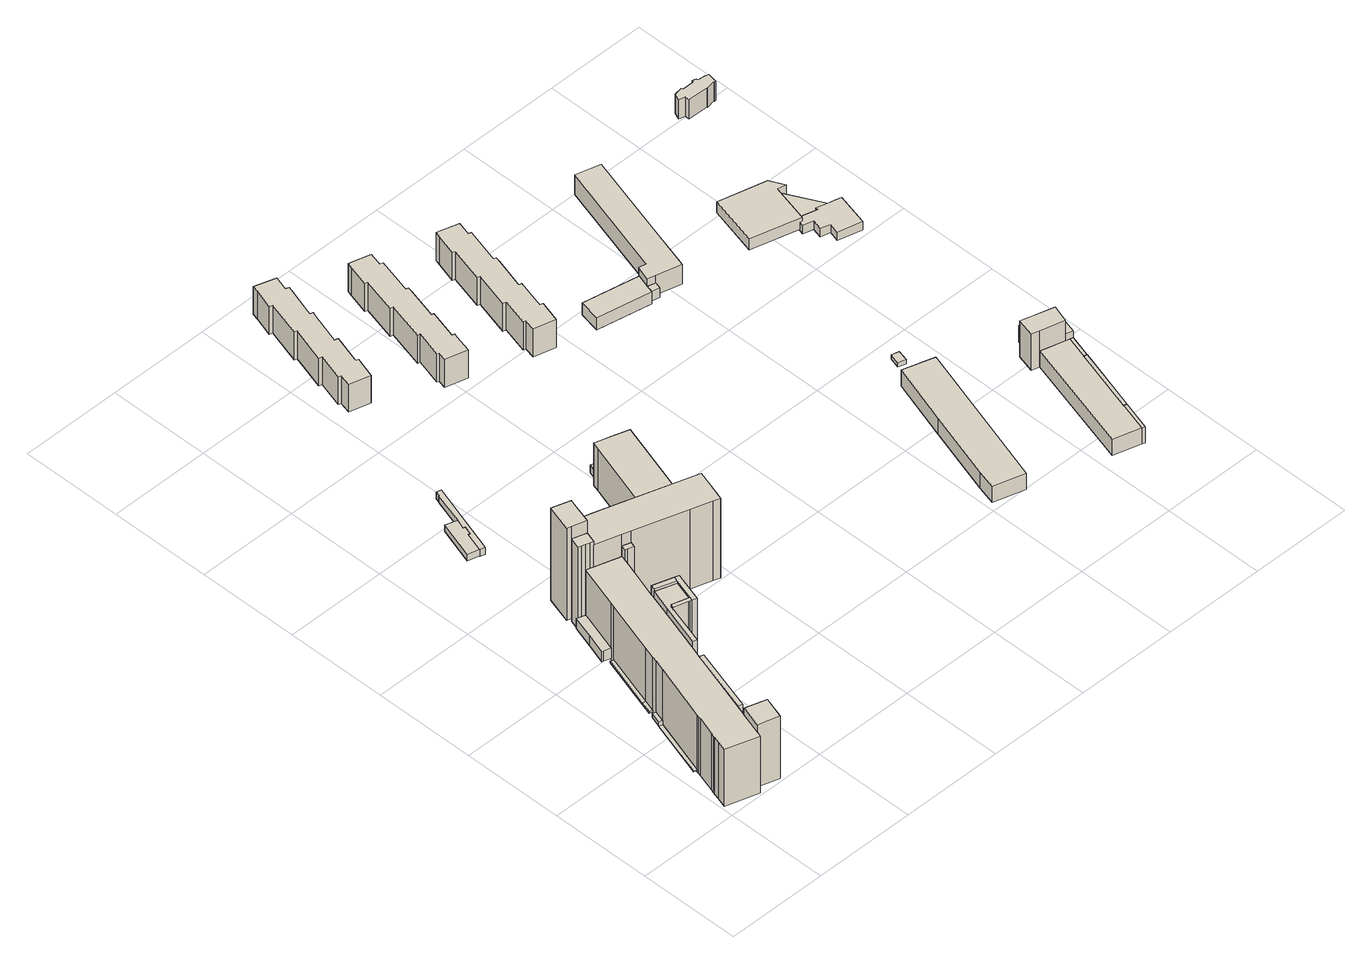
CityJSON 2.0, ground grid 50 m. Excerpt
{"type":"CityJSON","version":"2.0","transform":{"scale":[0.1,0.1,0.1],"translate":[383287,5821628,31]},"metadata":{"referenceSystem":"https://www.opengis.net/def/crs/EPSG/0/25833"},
"CityObjects":{
"building1":{"type":"Building","attributes":{"Gemeindeschluessel":"11000005","function":"31001_2100"},"address":[{"country":"Germany","locality":"Berlin","thoroughfareNumber":"62 (5)","thoroughfareName":"Siemensdamm"}],"children":["building1-1","building1-2","building1-3","building1-4","building1-5","building1-6","building1-7","building1-8"]},
"building1-1":{"type":"BuildingPart","attributes":{"BezugspunktDach":"2200","measuredHeight":34.63,"storeysAboveGround":8},"parents":["building1"],"geometry":[{"type":"MultiSurface","lod":"1","boundaries":[[[0,1,2,3,4]],[[5,6,7,8,9]],[[10,11,4,3]],[[6,5,3,2]],[[7,6,2,1]],[[8,7,1,0]],[[9,8,0,4]],[[5,9,11,10]]]}]},
"building1-2":{"type":"BuildingPart","attributes":{"BezugspunktDach":"2200","measuredHeight":31.55,"storeysAboveGround":8},"parents":["building1"],"geometry":[{"type":"MultiSurface","lod":"1","boundaries":[[[12,11,10,13,14,15,16,17,18,19,20,21,22,23,24,25,26,27,28,29,30,31,32,33,34,35]],[[36,37,38,39,40,41,42,43,44,45,46,47,48,49,50,51,52,53,54,55,56,57,58,59,60,61]],[[36,61,35,34]],[[37,36,34,33]],[[38,37,33,32]],[[39,38,32,31]],[[40,39,31,30]],[[41,40,30,29]],[[42,41,29,28]],[[43,42,28,27],[62,63,64,65]],[[66,67,27,26]],[[44,43,68,69]],[[45,44,26,25]],[[70,71,72,73,70,46,45,25,24]],[[47,46,74,75,76,71,24,23]],[[48,47,23,22]],[[49,48,22,21]],[[50,49,21,20]],[[51,50,20,19]],[[52,51,19,18]],[[53,52,18,17]],[[54,53,77,78]],[[79,15,55,54,78]],[[56,55,15,14]],[[57,56,80,81,13]],[[59,58,5,9,11]],[[60,59,11,12]],[[61,60,12,35]],[[64,63,62,65]],[[69,68,67,66]],[[73,72,71,70]],[[70,71,76,75,74]],[[78,77,17,16]],[[16,15,79,78,82]],[[83,14,13,81,80]],[[58,57,13,10]],[[10,11,9,5]]]}]},
"building1-3":{"type":"BuildingPart","attributes":{"BezugspunktDach":"2200","measuredHeight":0.899,"storeysAboveGround":8},"parents":["building1"],"geometry":[{"type":"MultiSurface","lod":"1","boundaries":[[[72,71,84,85]],[[86,70,73,87]],[[86,87,85,84]],[[87,73,72,85]],[[70,86,84,71,88]],[[73,70,89,71,72]]]}]},
"building1-4":{"type":"BuildingPart","attributes":{"BezugspunktDach":"2200","measuredHeight":2.36,"storeysAboveGround":8},"parents":["building1"],"geometry":[{"type":"MultiSurface","lod":"1","boundaries":[[[67,66,90,91]],[[92,69,68,93]],[[92,93,91,90]],[[69,92,90,66]],[[93,68,67,91]],[[68,69,94,66,67]]]}]},
"building1-5":{"type":"BuildingPart","attributes":{"BezugspunktDach":"2200","measuredHeight":31.2,"storeysAboveGround":8},"parents":["building1"],"geometry":[{"type":"MultiSurface","lod":"1","boundaries":[[[95,96,97,98]],[[80,99,100,81]],[[14,13,81,98,97]],[[99,80,97,96]],[[100,99,96,95]],[[81,100,95,98]],[[80,81,13,14]]]}]},
"building1-6":{"type":"BuildingPart","attributes":{"BezugspunktDach":"2200","measuredHeight":0.3,"storeysAboveGround":8},"parents":["building1"],"geometry":[{"type":"Solid","lod":"1","boundaries":[[[[65,64,101,102,103]],[[104,105,63,62,106]],[[104,106,103,102]],[[105,104,102,101]],[[63,105,101,64]],[[106,62,65,103]],[[62,63,64,65]]]]}]},
"building1-7":{"type":"BuildingPart","attributes":{"BezugspunktDach":"2200","measuredHeight":34.51,"storeysAboveGround":8},"parents":["building1"],"geometry":[{"type":"MultiSurface","lod":"1","boundaries":[[[107,108,109,110,111,112,113,114,115]],[[78,77,116,117,118,119,120,121,79]],[[16,15,115,114]],[[17,16,78,114,113]],[[116,77,113,112]],[[117,116,112,111]],[[118,117,111,110]],[[119,118,110,109]],[[120,119,109,108]],[[121,120,108,107]],[[79,121,107,115]],[[78,79,15,16]],[[77,78,16,17]]]}]},
"building1-8":{"type":"BuildingPart","attributes":{"BezugspunktDach":"2200","measuredHeight":0.989,"storeysAboveGround":8},"parents":["building1"],"geometry":[{"type":"MultiSurface","lod":"1","boundaries":[[[71,76,122,84]],[[123,75,74,124]],[[123,124,84,122]],[[75,123,122,76]],[[124,74,71,70,86,125]],[[74,75,76,71]],[[125,86,70,71,84]]]}]},
"building2":{"type":"Building","attributes":{"Gemeindeschluessel":"11000005","BezugspunktDach":"2200","function":"51009_1610","measuredHeight":5.67,"storeysAboveGround":0},"address":[{"country":"Germany","locality":"Berlin"}],"geometry":[{"type":"Solid","lod":"1","boundaries":[[[[126,127,128,129,130,131,132]],[[133,134,135,136,137,138,139]],[[133,139,132,131]],[[134,133,131,130]],[[135,134,130,129]],[[136,135,129,128]],[[137,136,128,127]],[[138,137,127,126]],[[139,138,126,132]]]]}]},
"building3":{"type":"Building","attributes":{"Gemeindeschluessel":"11000005","function":"51009_1610"},"address":[{"country":"Germany","locality":"Berlin"}],"children":["building3-1","building3-2","building3-3"]},
"building3-1":{"type":"BuildingPart","attributes":{"BezugspunktDach":"2200","measuredHeight":35.89,"storeysAboveGround":0},"parents":["building3"],"geometry":[{"type":"MultiSurface","lod":"1","boundaries":[[[140,141,142,143,144,145]],[[117,116,146,147,148,149]],[[116,117,144,143]],[[147,146,142,141]],[[148,147,141,140]],[[149,148,140,145]],[[117,149,145,144]],[[150,146,116,143,142]]]}]},
"building3-2":{"type":"BuildingPart","attributes":{"BezugspunktDach":"2200","measuredHeight":35.89,"storeysAboveGround":0},"parents":["building3"],"geometry":[{"type":"MultiSurface","lod":"1","boundaries":[[[143,142,151,152]],[[153,146,116,77]],[[153,77,152,151]],[[146,153,151,142]],[[116,146,142,143],[146,116,143,142]],[[77,116,143,152]]]}]},
"building3-3":{"type":"BuildingPart","attributes":{"BezugspunktDach":"2200","measuredHeight":35.89,"storeysAboveGround":0},"parents":["building3"],"geometry":[{"type":"Solid","lod":"1","boundaries":[[[[154,155,145,144,156,157,158,159,160]],[[161,162,119,118,117,149,163,164,165]],[[161,165,160,159]],[[162,161,159,158]],[[119,162,158,157]],[[118,119,157,156]],[[117,118,156,144]],[[163,149,145,155]],[[164,163,155,154]],[[165,164,154,160]],[[149,117,144,145]]]]}]},
"building4":{"type":"Building","attributes":{"Gemeindeschluessel":"11000005","BezugspunktDach":"2200","function":"51009_1610","measuredHeight":37.68,"storeysAboveGround":0},"address":[{"country":"Germany","locality":"Berlin"}],"geometry":[{"type":"Solid","lod":"1","boundaries":[[[[166,167,168,169,170]],[[171,172,173,174,175]],[[171,175,170,169]],[[172,171,169,168]],[[173,172,168,167]],[[174,173,167,166]],[[175,174,166,170]]]]}]},
"building5":{"type":"Building","attributes":{"Gemeindeschluessel":"11000005","BezugspunktDach":"2200","function":"51009_1610","measuredHeight":4.32,"storeysAboveGround":0},"address":[{"country":"Germany","locality":"Berlin"}],"geometry":[{"type":"Solid","lod":"1","boundaries":[[[[176,177,178,179]],[[180,181,182,183]],[[180,183,179,178]],[[181,180,178,177]],[[182,181,177,176]],[[183,182,176,179]]]]}]},
"building6":{"type":"Building","attributes":{"Gemeindeschluessel":"11000005","BezugspunktDach":"2200","function":"31001_2100","measuredHeight":3.59,"storeysAboveGround":1},"address":[{"country":"Germany","locality":"Berlin","thoroughfareNumber":"59 (1)","thoroughfareName":"Siemensdamm"}],"geometry":[{"type":"Solid","lod":"1","boundaries":[[[[184,185,186,187,188,189,190,191]],[[192,193,194,195,196,197,198,199]],[[192,199,191,190]],[[193,192,190,189]],[[194,193,189,188]],[[195,194,188,187]],[[196,195,187,186]],[[197,196,186,185]],[[198,197,185,184]],[[199,198,184,191]]]]}]},
"building7":{"type":"Building","attributes":{"Gemeindeschluessel":"11000005","BezugspunktDach":"2200","function":"51009_1610","measuredHeight":3.72,"storeysAboveGround":0},"address":[{"country":"Germany","locality":"Berlin"}],"geometry":[{"type":"Solid","lod":"1","boundaries":[[[[200,201,202,203,204,205,206,207,208,209,210]],[[211,212,213,214,215,216,217,218,219,220,221]],[[211,221,210,209]],[[212,211,209,208]],[[213,212,208,207]],[[214,213,207,206]],[[215,214,206,205]],[[216,215,205,204]],[[217,216,204,203]],[[218,217,203,202]],[[219,218,202,201]],[[220,219,201,200]],[[221,220,200,210]]]]}]},
"building8":{"type":"Building","attributes":{"Gemeindeschluessel":"11000005","function":"31001_2100"},"address":[{"country":"Germany","locality":"Berlin","thoroughfareNumber":"62","thoroughfareName":"Siemensdamm"}],"children":["building8-1","building8-2","building8-3","building8-4"]},
"building8-1":{"type":"BuildingPart","attributes":{"BezugspunktDach":"2200","measuredHeight":23.61,"storeysAboveGround":11},"parents":["building8"],"geometry":[{"type":"MultiSurface","lod":"1","boundaries":[[[222,223,224,225,226,227,228,229]],[[230,231,232,233,234,235,236,237]],[[230,237,229,228]],[[231,230,228,227]],[[232,231,227,226]],[[233,232,226,225]],[[234,233,225,224]],[[235,234,224,223]],[[236,235,223,222]],[[236,238,222,229,237]]]}]},
"building8-2":{"type":"BuildingPart","attributes":{"BezugspunktDach":"2200","measuredHeight":44.27,"storeysAboveGround":11},"parents":["building8"],"geometry":[{"type":"MultiSurface","lod":"1","boundaries":[[[239,240,241,242,243,244,245,246,247,248,249,250,251,252,253]],[[254,255,256,257,258,259,260,261,262,263,264,265,266,267,268]],[[255,254,252,269,270,251]],[[256,255,251,250]],[[257,256,250,249]],[[258,257,249,248]],[[259,258,248,247]],[[222,229,247,246]],[[260,259,237,236]],[[261,260,246,245]],[[262,261,245,244]],[[263,262,244,243]],[[264,263,243,242]],[[265,264,242,241]],[[266,265,241,240]],[[267,266,240,239]],[[268,267,239,253]],[[254,268,253,252]],[[251,270,269,252]],[[236,237,229,222]]]}]},
"building8-3":{"type":"BuildingPart","attributes":{"BezugspunktDach":"2200","measuredHeight":47.11,"storeysAboveGround":11},"parents":["building8"],"geometry":[{"type":"MultiSurface","lod":"1","boundaries":[[[271,272,273,274,275,276,277,278,279]],[[280,281,282,254,268,283,284,285,286]],[[280,286,279,278]],[[281,280,287,288]],[[282,281,277,288,289]],[[254,282,276,289,269]],[[253,252,254,275,274]],[[283,268,274,273]],[[284,283,273,272]],[[285,284,272,271]],[[286,285,271,279]],[[288,287,278,277]],[[289,288,277,276]],[[269,289,276,275]],[[268,254,252,253]]]}]},
"building8-4":{"type":"BuildingPart","attributes":{"BezugspunktDach":"2200","measuredHeight":51.46,"storeysAboveGround":11},"parents":["building8"],"geometry":[{"type":"MultiSurface","lod":"1","boundaries":[[[290,291,292,293,294,295]],[[296,297,270,269,287,298]],[[296,298,295,294]],[[297,296,294,293]],[[270,297,293,292]],[[252,251,270,292,291]],[[299,278,277,276,275,300,291,290]],[[298,287,290,295]],[[269,270,251,252]],[[287,288,277,278,299]],[[288,289,276,277,301]],[[289,269,300,275,276,302]]]}]},
"building9":{"type":"Building","attributes":{"Gemeindeschluessel":"11000005","BezugspunktDach":"2200","function":"51009_1610","measuredHeight":4.92,"storeysAboveGround":0},"address":[{"country":"Germany","locality":"Berlin"}],"geometry":[{"type":"Solid","lod":"1","boundaries":[[[[303,304,305,306,307,308,309,310,311,312]],[[313,314,315,316,317,318,319,320,321,322]],[[313,322,312,311]],[[314,313,311,310]],[[315,314,310,309]],[[316,315,309,308]],[[317,316,308,307]],[[318,317,307,306]],[[319,318,306,305]],[[320,319,305,304]],[[321,320,304,303]],[[322,321,303,312]]]]}]},
"building10":{"type":"Building","attributes":{"Gemeindeschluessel":"11000005","BezugspunktDach":"2200","function":"31001_2200","measuredHeight":4.29,"storeysAboveGround":1},"address":[{"country":"Germany","locality":"Berlin","thoroughfareNumber":"62 (1)","thoroughfareName":"Siemensdamm"}],"geometry":[{"type":"Solid","lod":"1","boundaries":[[[[323,324,325,326,327,328,329,330,331,332,333,334]],[[335,336,337,338,339,340,341,342,343,344,345,346]],[[335,346,334,333]],[[336,335,333,332]],[[337,336,332,331]],[[338,337,331,330]],[[339,338,330,329]],[[340,339,329,328]],[[341,340,328,327]],[[342,341,327,326]],[[343,342,326,325]],[[344,343,325,324]],[[345,344,324,323]],[[346,345,323,334]]]]}]},
"building11":{"type":"Building","attributes":{"Gemeindeschluessel":"11000005","BezugspunktDach":"2200","function":"51009_1610","measuredHeight":4.3,"storeysAboveGround":0},"address":[{"country":"Germany","locality":"Berlin"}],"geometry":[{"type":"Solid","lod":"1","boundaries":[[[[347,348,349,350,351,352]],[[353,354,355,356,357,358]],[[353,358,352,351]],[[354,353,351,350]],[[355,354,350,349]],[[356,355,349,348]],[[357,356,348,347]],[[358,357,347,352]]]]}]},
"building12":{"type":"Building","attributes":{"Gemeindeschluessel":"11000004","BezugspunktDach":"2200","function":"31001_1010","measuredHeight":15.49,"storeysAboveGround":4},"address":[{"country":"Germany","locality":"Berlin","thoroughfareNumber":"71, 71A, 71B, 71C","thoroughfareName":"Heilmannring"}],"geometry":[{"type":"Solid","lod":"1","boundaries":[[[[359,360,361,362,363,364,365,366,367,368,369,370,371,372,373,374,375,376,377,378,379,380,381,382,383,384,385,386,387]],[[388,389,390,391,392,393,394,395,396,397,398,399,400,401,402,403,404,405,406,407,408,409,410,411,412,413,414,415,416]],[[388,416,387,386]],[[389,388,386,385]],[[390,389,385,384]],[[391,390,384,383]],[[392,391,383,382]],[[393,392,382,381]],[[394,393,381,380]],[[395,394,380,379]],[[396,395,379,378]],[[397,396,378,377]],[[398,397,377,376]],[[399,398,376,375]],[[400,399,375,374]],[[401,400,374,373]],[[402,401,373,372]],[[403,402,372,371]],[[404,403,371,370]],[[405,404,370,369]],[[406,405,369,368]],[[407,406,368,367]],[[408,407,367,366]],[[409,408,366,365]],[[410,409,365,364]],[[411,410,364,363]],[[412,411,363,362]],[[413,412,362,361]],[[414,413,361,360]],[[415,414,360,359]],[[416,415,359,387]]]]}]},
"building13":{"type":"Building","attributes":{"Gemeindeschluessel":"11000004","BezugspunktDach":"2200","function":"31001_1010","measuredHeight":15.62,"storeysAboveGround":4},"address":[{"country":"Germany","locality":"Berlin","thoroughfareNumber":"69, 69A, 69B, 69C","thoroughfareName":"Heilmannring"}],"geometry":[{"type":"Solid","lod":"1","boundaries":[[[[417,418,419,420,421,422,423,424,425,426,427,428,429,430,431,432,433,434,435,436,437,438,439,440,441,442,443,444,445]],[[446,447,448,449,450,451,452,453,454,455,456,457,458,459,460,461,462,463,464,465,466,467,468,469,470,471,472,473,474]],[[446,474,445,444]],[[447,446,444,443]],[[448,447,443,442]],[[449,448,442,441]],[[450,449,441,440]],[[451,450,440,439]],[[452,451,439,438]],[[453,452,438,437]],[[454,453,437,436]],[[455,454,436,435]],[[456,455,435,434]],[[457,456,434,433]],[[458,457,433,432]],[[459,458,432,431]],[[460,459,431,430]],[[461,460,430,429]],[[462,461,429,428]],[[463,462,428,427]],[[464,463,427,426]],[[465,464,426,425]],[[466,465,425,424]],[[467,466,424,423]],[[468,467,423,422]],[[469,468,422,421]],[[470,469,421,420]],[[471,470,420,419]],[[472,471,419,418]],[[473,472,418,417]],[[474,473,417,445]]]]}]},
"building14":{"type":"Building","attributes":{"Gemeindeschluessel":"11000004","BezugspunktDach":"2200","function":"31001_1010","measuredHeight":15.69,"storeysAboveGround":4},"address":[{"country":"Germany","locality":"Berlin","thoroughfareNumber":"67, 67A, 67B, 67C","thoroughfareName":"Heilmannring"}],"geometry":[{"type":"Solid","lod":"1","boundaries":[[[[475,476,477,478,479,480,481,482,483,484,485,486,487,488,489,490,491,492,493,494,495,496,497,498,499,500,501,502,503]],[[504,505,506,507,508,509,510,511,512,513,514,515,516,517,518,519,520,521,522,523,524,525,526,527,528,529,530,531,532]],[[504,532,503,502]],[[505,504,502,501]],[[506,505,501,500]],[[507,506,500,499]],[[508,507,499,498]],[[509,508,498,497]],[[510,509,497,496]],[[511,510,496,495]],[[512,511,495,494]],[[513,512,494,493]],[[514,513,493,492]],[[515,514,492,491]],[[516,515,491,490]],[[517,516,490,489]],[[518,517,489,488]],[[519,518,488,487]],[[520,519,487,486]],[[521,520,486,485]],[[522,521,485,484]],[[523,522,484,483]],[[524,523,483,482]],[[525,524,482,481]],[[526,525,481,480]],[[527,526,480,479]],[[528,527,479,478]],[[529,528,478,477]],[[530,529,477,476]],[[531,530,476,475]],[[532,531,475,503]]]]}]},
"building15":{"type":"Building","attributes":{"name":"Feuerwache 3600 Charlottenburg-Nord","Gemeindeschluessel":"11000004","BezugspunktDach":"2200","function":"31001_3072","measuredHeight":8.9,"storeysAboveGround":2},"address":[{"country":"Germany","locality":"Berlin","thoroughfareNumber":"2 (3)","thoroughfareName":"Nikolaus-Groß-Weg"}],"geometry":[{"type":"Solid","lod":"1","boundaries":[[[[533,534,535,536,537,538]],[[539,540,541,542,543,544]],[[539,544,538,537]],[[540,539,537,536]],[[541,540,536,535]],[[542,541,535,534]],[[543,542,534,533]],[[544,543,533,538]]]]}]},
"building16":{"type":"Building","attributes":{"Gemeindeschluessel":"11000004","BezugspunktDach":"2200","function":"31001_2010","measuredHeight":6.61,"storeysAboveGround":2},"address":[{"country":"Germany","locality":"Berlin","thoroughfareNumber":"1 (1)","thoroughfareName":"Letterhausweg"}],"geometry":[{"type":"Solid","lod":"1","boundaries":[[[[545,546,547,548,549]],[[550,551,552,553,554]],[[550,554,549,548]],[[551,550,548,547]],[[552,551,547,546]],[[553,552,546,545]],[[554,553,545,549]]]]}]},
"building17":{"type":"Building","attributes":{"Gemeindeschluessel":"11000004","BezugspunktDach":"2200","function":"51009_1610","measuredHeight":2.26,"storeysAboveGround":0},"address":[{"country":"Germany","locality":"Berlin"}],"geometry":[{"type":"Solid","lod":"1","boundaries":[[[[555,556,557,558]],[[559,560,561,562]],[[559,562,558,557]],[[560,559,557,556]],[[561,560,556,555]],[[562,561,555,558]]]]}]},
"building18":{"type":"Building","attributes":{"Gemeindeschluessel":"11000004","function":"31001_2020"},"address":[{"country":"Germany","locality":"Berlin","thoroughfareNumber":"1","thoroughfareName":"Letterhausweg"}],"children":["building18-1","building18-2"]},
"building18-1":{"type":"BuildingPart","attributes":{"BezugspunktDach":"2200","measuredHeight":10.91,"storeysAboveGround":2},"parents":["building18"],"geometry":[{"type":"MultiSurface","lod":"1","boundaries":[[[563,564,565,566,567,568,569,570,571,572]],[[551,573,574,575,576,577,578,579,580,552]],[[551,552,572,571]],[[573,551,571,570]],[[574,573,570,569]],[[575,574,569,568]],[[576,575,568,567]],[[577,576,567,566]],[[578,577,566,565]],[[579,578,565,564]],[[580,579,564,563]],[[552,580,581,582,583,584,563,572]],[[584,583,582,581]]]}]},
"building18-2":{"type":"BuildingPart","attributes":{"BezugspunktDach":"2200","measuredHeight":5.33,"storeysAboveGround":2},"parents":["building18"],"geometry":[{"type":"Solid","lod":"1","boundaries":[[[[585,586,587,584,583,588]],[[582,581,589,590,591,592]],[[582,592,588,583]],[[589,581,584,587]],[[590,589,587,586]],[[591,590,586,585]],[[592,591,585,588]],[[582,583,584,581]]]]}]},
"building19":{"type":"Building","attributes":{"Gemeindeschluessel":"11000004","function":"31001_3072"},"address":[{"country":"Germany","locality":"Berlin","thoroughfareNumber":"2 (4)","thoroughfareName":"Nikolaus-Groß-Weg"}],"children":["building19-1","building19-2","building19-3","building19-4","building19-5","building19-6","building19-7"]},
"building19-1":{"type":"BuildingPart","attributes":{"BezugspunktDach":"2200","measuredHeight":9.03,"storeysAboveGround":6},"parents":["building19"],"geometry":[{"type":"MultiSurface","lod":"1","boundaries":[[[593,594,595,596]],[[597,598,599,600]],[[601,602,596,595]],[[603,604,601,605,595,594]],[[599,598,594,593]],[[600,602,606,599,593,596]],[[597,600,602,601]],[[598,597,605,601,604,603]],[[599,606,602,600]]]}]},
"building19-2":{"type":"BuildingPart","attributes":{"BezugspunktDach":"2200","measuredHeight":8.89,"storeysAboveGround":6},"parents":["building19"],"geometry":[{"type":"MultiSurface","lod":"1","boundaries":[[[607,608,609,610]],[[611,612,613,614]],[[611,614,610,609]],[[611,615,616]],[[602,600,597,600,602,607]],[[614,613,607,610]],[[609,617,615,611]],[[612,616,615,617,608]],[[602,600,597,601]],[[612,608,601,597]],[[600,602,607,613]]]}]},
"building19-3":{"type":"BuildingPart","attributes":{"BezugspunktDach":"2200","measuredHeight":9.07,"storeysAboveGround":6},"parents":["building19"],"geometry":[{"type":"MultiSurface","lod":"1","boundaries":[[[618,619,620,621]],[[622,623,624,625]],[[622,625,621,620]],[[623,622,620,619]],[[624,623,619,618]],[[625,626,627,626,625,628]],[[628,625,626,627,621]],[[624,618,627,626]]]}]},
"building19-4":{"type":"BuildingPart","attributes":{"BezugspunktDach":"2200","measuredHeight":8.89,"storeysAboveGround":6},"parents":["building19"],"geometry":[{"type":"MultiSurface","lod":"1","boundaries":[[[604,629,608,601]],[[612,630,598,597]],[[598,630,629,604]],[[597,598,631,598,597,601]],[[601,608,612,597]],[[612,608,629,630,632]],[[604,601,597,598,631]]]}]},
"building19-5":{"type":"BuildingPart","attributes":{"BezugspunktDach":"2200","measuredHeight":8.89,"storeysAboveGround":6},"parents":["building19"],"geometry":[{"type":"MultiSurface","lod":"1","boundaries":[[[633,606,602,607]],[[600,599,634,613]],[[600,635,600,599]],[[634,599,606,633]],[[613,634,633,607]],[[613,607,602,600]],[[599,600,635,602,606]]]}]},
"building19-6":{"type":"BuildingPart","attributes":{"BezugspunktDach":"2200","measuredHeight":20.2,"storeysAboveGround":6},"parents":["building19"],"geometry":[{"type":"MultiSurface","lod":"1","boundaries":[[[636,637,638,639,640,641]],[[642,625,626,615,611,643]],[[642,643,641,640]],[[625,642,640,639]],[[627,621,644,639,638]],[[645,646,647,638,637]],[[648,609,617,637,636]],[[643,611,636,641]],[[626,625,644,621,627]],[[649,615,650,646,645]],[[650,626,647,646]],[[611,615,617,609,648]]]}]},
"building19-7":{"type":"BuildingPart","attributes":{"BezugspunktDach":"2200","measuredHeight":14.1,"storeysAboveGround":6},"parents":["building19"],"geometry":[{"type":"MultiSurface","lod":"1","boundaries":[[[651,652,653,647,646,645]],[[650,626,624,654,630,615]],[[615,645,615,650]],[[650,646,650,626]],[[618,627,626,647,653]],[[654,624,653,652]],[[630,654,652,651]],[[617,608,629,651,645]],[[650,615,645,646]],[[626,650,646,647]],[[624,626,627,618]],[[615,612,608,617]],[[655,612,630,656,629,608]]]}]},
"building20":{"type":"Building","attributes":{"Gemeindeschluessel":"11000004","BezugspunktDach":"2200","function":"51009_1610","measuredHeight":6.04,"storeysAboveGround":0},"address":[{"country":"Germany","locality":"Berlin"}],"geometry":[{"type":"Solid","lod":"1","boundaries":[[[[657,658,659,660,661,662]],[[663,664,665,666,667,668]],[[663,668,662,661]],[[664,663,661,660]],[[665,664,660,659]],[[666,665,659,658]],[[667,666,658,657]],[[668,667,657,662]]]]}]},
"building21":{"type":"Building","attributes":{"Gemeindeschluessel":"11000004","BezugspunktDach":"2200","function":"31001_2120","measuredHeight":4.57,"storeysAboveGround":1},"address":[{"country":"Germany","locality":"Berlin","thoroughfareNumber":"2 (1)","thoroughfareName":"Letterhausweg"}],"geometry":[{"type":"Solid","lod":"1","boundaries":[[[[669,670,671,672,673,674,675,676,677,678,679,680]],[[681,682,683,684,685,686,687,688,689,690,691,692]],[[681,692,680,679]],[[682,681,679,678]],[[683,682,678,677]],[[684,683,677,676]],[[685,684,676,675]],[[686,685,675,674]],[[687,686,674,673]],[[688,687,673,672]],[[689,688,672,671]],[[690,689,671,670]],[[691,690,670,669]],[[692,691,669,680]]]]}]},
"building22":{"type":"Building","attributes":{"Gemeindeschluessel":"11000004","BezugspunktDach":"2200","function":"31001_2130","measuredHeight":3.9,"storeysAboveGround":1},"address":[{"country":"Germany","locality":"Berlin","thoroughfareNumber":"2","thoroughfareName":"Letterhausweg"}],"geometry":[{"type":"Solid","lod":"1","boundaries":[[[[693,694,695,696,697,698]],[[699,700,701,702,703,704]],[[699,704,698,697]],[[700,699,697,696]],[[701,700,696,695]],[[702,701,695,694]],[[703,702,694,693]],[[704,703,693,698]]]]}]},
"building23":{"type":"Building","attributes":{"Gemeindeschluessel":"11000004","BezugspunktDach":"2200","function":"31001_3050","measuredHeight":10.69,"storeysAboveGround":1},"address":[{"country":"Germany","locality":"Berlin","thoroughfareNumber":"61 (1)","thoroughfareName":"Heilmannring"}],"geometry":[{"type":"Solid","lod":"1","boundaries":[[[[705,706,707,708,709,710,711,712,713,714,715,716,717,718,719,720,721,722,723,724]],[[725,726,727,728,729,730,731,732,733,734,735,736,737,738,739,740,741,742,743,744]],[[725,744,724,723]],[[726,725,723,722]],[[727,726,722,721]],[[728,727,721,720]],[[729,728,720,719]],[[730,729,719,718]],[[731,730,718,717]],[[732,731,717,716]],[[733,732,716,715]],[[734,733,715,714]],[[735,734,714,713]],[[736,735,713,712]],[[737,736,712,711]],[[738,737,711,710]],[[739,738,710,709]],[[740,739,709,708]],[[741,740,708,707]],[[742,741,707,706]],[[743,742,706,705]],[[744,743,705,724]]]]}]}
},
"vertices":[
[276,2,369],[285,30,369],[309,107,369],[207,138,369],[175,33,369],[207,138,22],[309,107,22],[285,30,22],[276,2,22],[175,33,22],[207,138,330],[175,33,330],
[165,4,330],[224,192,330],[321,504,330],[339,560,330],[404,769,330],[436,875,330],[443,897,330],[511,1113,330],[518,1138,330],[361,1187,330],[296,979,330],[289,957,330],[208,695,330],[190,639,330],[182,612,330],[165,558,330],[75,272,330],[72,261,330],[67,246,330],[39,156,330],[35,141,330],[31,130,330],[22,99,330],[8,53,330],[22,99,14],[31,130,14],[35,141,14],[39,156,14],[67,246,14],[72,261,14],[75,272,14],[165,558,14],[182,612,14],[190,639,14],[208,695,14],[289,957,14],[296,979,14],[361,1187,14],[518,1138,14],[511,1113,14],[443,897,14],[436,875,14],[404,769,14],[339,560,14],[321,504,14],[224,192,14],[207,138,14],[175,33,14],[165,4,14],[8,53,14],[75,272,22],[165,558,22],[165,558,25],[75,272,25],[182,612,46],[165,558,46],[165,558,23],[182,612,23],[208,695,23],[208,695,32],[190,639,32],[190,639,23],[208,695,22],[289,957,22],[289,957,32],[436,875,22],[404,769,22],[339,560,22],[321,504,21],[224,192,21],[404,769,267],[321,504,199],
[191,700,32],[174,644,32],[191,700,23],[174,644,23],[208,695,26],[208,695,27],
[165,617,46],[148,563,46],[165,617,23],[148,563,23],[182,612,34],
[246,184,333],[341,498,333],[321,504,333],[224,192,333],[341,498,21],[246,184,21],
[148,563,25],[105,423,25],[59,277,25],[105,423,22],[148,563,22],[59,277,22],
[359,554,367],[422,763,367],[468,749,367],[489,743,367],[505,738,367],[537,843,367],[436,875,367],[404,769,367],[339,560,367],[537,843,22],[505,738,22],[489,743,22],[468,749,22],[422,763,22],[359,554,22],
[273,962,32],[273,962,22],[191,700,22],[191,700,28],
[263,990,78],[296,979,78],[361,1187,78],[328,1197,78],[320,1200,78],[287,1092,78],[255,992,78],[287,1092,21],[320,1200,21],[328,1197,21],[361,1187,21],[296,979,21],[263,990,21],[255,992,21],
[520,714,381],[564,859,381],[544,865,381],[537,843,381],[505,738,381],[499,720,381],[544,865,22],[564,859,22],[520,714,22],[499,720,22],[544,865,142],
[443,897,381],[436,875,381],[443,897,22],
[483,725,381],[491,723,381],[489,743,381],[468,749,381],[429,761,381],[421,763,381],[416,745,381],[421,763,22],[429,761,22],[491,723,22],[483,725,22],[416,745,22],
[522,1110,389],[550,1101,389],[558,1125,389],[518,1138,389],[511,1113,389],[518,1138,13],[558,1125,13],[550,1101,13],[522,1110,13],[511,1113,13],
[529,1308,71],[539,1340,71],[460,1365,71],[450,1332,71],[460,1365,28],[539,1340,28],[529,1308,28],[450,1332,28],
[343,1770,63],[373,1865,63],[381,1862,63],[394,1904,63],[386,1906,63],[401,1954,63],[346,1971,63],[287,1787,63],[346,1971,27],[401,1954,27],[386,1906,27],[394,1904,27],[381,1862,27],[373,1865,27],[343,1770,27],[287,1787,27],
[366,1763,64],[480,2124,64],[457,2131,64],[450,2107,64],[449,2107,64],[401,1954,64],[386,1906,64],[394,1904,64],[381,1862,64],[373,1865,64],[343,1770,64],[373,1865,26],[381,1862,26],[394,1904,26],[386,1906,26],[401,1954,26],[449,2107,26],[450,2107,26],[457,2131,26],[480,2124,26],[366,1763,26],[343,1770,26],
[965,1172,249],[974,1199,249],[1127,1695,249],[1044,1722,249],[1017,1730,249],[969,1745,249],[958,1708,249],[806,1222,249],[958,1708,13],[969,1745,13],[1017,1730,13],[1044,1722,13],[1127,1695,13],[974,1199,13],[965,1172,13],[806,1222,13],[965,1172,20],
[518,1138,453],[558,1125,453],[816,1045,453],[915,1014,453],[947,1004,453],[973,1086,453],[997,1162,453],[965,1172,453],[806,1222,453],[553,1301,453],[529,1308,453],[450,1332,453],[443,1335,453],[412,1230,453],[395,1176,453],[412,1230,10],[443,1335,10],[450,1332,10],[529,1308,10],[553,1301,10],[806,1222,10],[965,1172,10],[997,1162,10],[973,1086,10],[947,1004,10],[915,1014,10],[816,1045,10],[558,1125,10],[518,1138,10],[395,1176,10],[412,1230,26],[443,1335,26],
[343,1193,471],[361,1187,471],[380,1181,471],[395,1176,471],[412,1230,471],[397,1235,471],[360,1246,471],[345,1251,471],[328,1197,471],[345,1251,10],[360,1246,10],[397,1235,10],[380,1181,10],[361,1187,10],[343,1193,10],[328,1197,10],[345,1251,26],[360,1246,26],[397,1235,26],
[345,1251,540],[412,1230,540],[443,1335,540],[450,1358,540],[362,1386,540],[322,1258,540],[362,1386,26],[450,1358,26],[322,1258,26],[345,1251,278],[412,1230,390],[360,1246,164],[397,1235,278],
[997,1162,48],[973,1086,48],[988,1081,48],[1004,1077,48],[1037,1180,48],[1021,1185,48],[1011,1188,48],[985,1196,48],[974,1199,48],[965,1172,48],[974,1199,15],[985,1196,15],[1011,1188,15],[1021,1185,15],[1037,1180,15],[1004,1077,15],[988,1081,15],[973,1086,15],[997,1162,15],[965,1172,15],
[1021,1741,71],[1020,1734,71],[1019,1735,71],[1017,1730,71],[1044,1722,71],[1045,1727,71],[1044,1727,71],[1047,1733,71],[1065,1727,71],[1076,1762,71],[1014,1781,71],[1003,1746,71],[1014,1781,28],[1076,1762,28],[1065,1727,28],[1047,1733,28],[1044,1727,28],[1045,1727,28],[1044,1722,28],[1017,1730,28],[1019,1735,28],[1020,1734,28],[1021,1741,28],[1003,1746,28],
[1018,1731,71],[1044,1723,71],[1079,1712,71],[1096,1766,71],[1000,1796,71],[983,1742,71],[1000,1796,28],[1096,1766,28],[1079,1712,28],[1044,1723,28],[1018,1731,28],[983,1742,28],
[679,2720,166],[706,2808,166],[711,2822,166],[698,2826,166],[703,2845,166],[733,2946,166],[739,2965,166],[722,2970,166],[727,2987,166],[768,3120,166],[776,3144,166],[761,3148,166],[765,3163,166],[806,3295,166],[812,3315,166],[796,3321,166],[799,3334,166],[816,3389,166],[714,3421,166],[705,3389,166],[675,3293,166],[691,3289,166],[641,3117,166],[654,3113,166],[602,2939,166],[617,2936,166],[580,2808,166],[593,2804,166],[579,2748,166],[593,2804,12],[580,2808,12],[617,2936,12],[602,2939,12],[654,3113,12],[641,3117,12],[691,3289,12],[675,3293,12],[705,3389,12],[714,3421,12],[816,3389,12],[799,3334,12],[796,3321,12],[812,3315,12],[806,3295,12],[765,3163,12],[761,3148,12],[776,3144,12],[768,3120,12],[727,2987,12],[722,2970,12],[739,2965,12],[733,2946,12],[703,2845,12],[698,2826,12],[711,2822,12],[706,2808,12],[679,2720,12],[579,2748,12],
[964,2615,166],[954,2575,166],[1060,2546,166],[1083,2633,166],[1088,2650,166],[1075,2654,166],[1079,2668,166],[1107,2772,166],[1113,2794,166],[1102,2797,166],[1106,2811,166],[1142,2948,166],[1148,2972,166],[1135,2975,166],[1139,2990,166],[1175,3127,166],[1180,3148,166],[1165,3153,166],[1169,3167,166],[1181,3216,166],[1078,3245,166],[1070,3216,166],[1042,3114,166],[1056,3112,166],[1011,2940,166],[1026,2937,166],[977,2751,166],[989,2749,166],[954,2619,166],[989,2749,10],[977,2751,10],[1026,2937,10],[1011,2940,10],[1056,3112,10],[1042,3114,10],[1070,3216,10],[1078,3245,10],[1181,3216,10],[1169,3167,10],[1165,3153,10],[1180,3148,10],[1175,3127,10],[1139,2990,10],[1135,2975,10],[1148,2972,10],[1142,2948,10],[1106,2811,10],[1102,2797,10],[1113,2794,10],[1107,2772,10],[1079,2668,10],[1075,2654,10],[1088,2650,10],[1083,2633,10],[1060,2546,10],[954,2575,10],[964,2615,10],[954,2619,10],
[1344,2501,166],[1332,2447,166],[1435,2419,166],[1460,2507,166],[1465,2523,166],[1451,2528,166],[1456,2546,166],[1483,2650,166],[1487,2666,166],[1473,2670,166],[1477,2685,166],[1515,2819,166],[1522,2844,166],[1510,2848,166],[1514,2864,166],[1550,2996,166],[1556,3019,166],[1542,3024,166],[1546,3038,166],[1560,3090,166],[1456,3121,166],[1448,3092,166],[1419,2992,166],[1432,2989,166],[1386,2817,166],[1399,2814,166],[1352,2639,166],[1367,2636,166],[1332,2505,166],[1367,2636,10],[1352,2639,10],[1399,2814,10],[1386,2817,10],[1432,2989,10],[1419,2992,10],[1448,3092,10],[1456,3121,10],[1560,3090,10],[1546,3038,10],[1542,3024,10],[1556,3019,10],[1550,2996,10],[1514,2864,10],[1510,2848,10],[1522,2844,10],[1515,2819,10],[1477,2685,10],[1473,2670,10],[1487,2666,10],[1483,2650,10],[1456,2546,10],[1451,2528,10],[1465,2523,10],[1460,2507,10],[1435,2419,10],[1332,2447,10],[1344,2501,10],[1332,2505,10],
[2171,482,112],[2396,1218,112],[2244,1265,112],[2149,961,112],[2044,618,112],[2020,527,112],[2044,618,23],[2149,961,23],[2244,1265,23],[2396,1218,23],[2171,482,23],[2020,527,23],
[1892,2330,70],[1902,2365,70],[1922,2431,70],[1649,2484,70],[1628,2381,70],[1649,2484,4],[1922,2431,4],[1902,2365,4],[1892,2330,4],[1628,2381,4],
[2349,1340,48],[2363,1393,48],[2326,1403,48],[2312,1350,48],[2326,1403,25],[2363,1393,25],[2349,1340,25],[2312,1350,25],
[1940,2355,113],[2060,2324,113],[2099,2459,113],[2111,2501,113],[2246,2967,113],[2127,3000,113],[1961,2429,113],[1925,2437,113],[1922,2431,113],[1902,2365,113],[1925,2437,4],[1961,2429,4],[2127,3000,4],[2246,2967,4],[2111,2501,4],[2099,2459,4],[2060,2324,4],[1940,2355,4],[1940,2355,19],[1902,2365,19],[1902,2365,72],[1940,2355,72],
[1930,2323,72],[1933,2331,72],[1938,2349,72],[1892,2330,72],[1938,2349,19],[1933,2331,19],[1930,2323,19],[1892,2330,19],
[2743,479,113],[2834,795,113],[2819,798,113],[2728,484,113],[2819,798,23],[2834,795,23],[2743,479,23],[2728,484,23],[2819,798,112],[2728,484,112],[2834,795,58],[2834,795,112],[2819,798,45],[2743,479,112],
[2686,338,112],[2851,910,112],[2715,946,112],[2554,376,112],[2715,946,23],[2851,910,23],[2686,338,23],[2554,376,23],[2831,915,23],[2837,914,23],[2831,915,112],
[2890,991,114],[2911,1064,114],[2761,1110,114],[2740,1033,114],[2761,1110,23],[2911,1064,23],[2890,991,23],[2740,1033,23],[2858,999,23],[2858,999,114],[2740,1033,90],
[2866,906,112],[2866,906,23],[2834,795,45],[2861,907,23],
[2700,333,112],[2700,333,23],[2728,484,90],
[2715,946,225],[2831,915,225],[2858,999,225],[2740,1033,225],[2701,1044,225],[2678,957,225],[2701,1044,23],[2678,957,23],[2740,1033,63],[2831,915,150],[2845,957,150],[2858,999,150],[2715,946,62],[2831,915,141],[2845,957,23],
[2866,906,150],[2878,948,150],[2890,991,150],[2878,948,23],[2851,910,89],[2866,906,42],
[2615,2193,86],[2663,2383,86],[2705,2372,86],[2670,2443,86],[2437,2502,86],[2375,2256,86],[2437,2502,26],[2670,2443,26],[2705,2372,26],[2663,2383,26],[2615,2193,26],[2375,2256,26],
[2647,2160,67],[2634,2110,67],[2682,2098,67],[2667,2046,67],[2784,2017,67],[2824,2177,67],[2800,2183,67],[2765,2192,67],[2708,2208,67],[2705,2195,67],[2610,2221,67],[2598,2172,67],[2610,2221,21],[2705,2195,21],[2708,2208,21],[2765,2192,21],[2800,2183,21],[2824,2177,21],[2784,2017,21],[2667,2046,21],[2682,2098,21],[2634,2110,21],[2647,2160,21],[2598,2172,21],
[2705,2195,63],[2708,2208,63],[2765,2192,63],[2673,2370,63],[2650,2375,63],[2610,2221,63],[2650,2375,24],[2673,2370,24],[2765,2192,24],[2708,2208,24],[2705,2195,24],[2610,2221,24],
[2762,3001,114],[2761,2979,114],[2762,2978,114],[2763,2979,114],[2861,2976,114],[2862,2974,114],[2906,2982,114],[2907,2978,114],[2914,2978,114],[2922,3028,114],[2908,3030,114],[2908,3031,114],[2869,3036,114],[2868,3045,114],[2850,3048,114],[2846,3040,114],[2789,3040,114],[2786,3049,114],[2746,3042,114],[2732,3009,114],[2746,3042,7],[2786,3049,7],[2789,3040,7],[2846,3040,7],[2850,3048,7],[2868,3045,7],[2869,3036,7],[2908,3031,7],[2908,3030,7],[2922,3028,7],[2914,2978,7],[2907,2978,7],[2906,2982,7],[2862,2974,7],[2861,2976,7],[2763,2979,7],[2762,2978,7],[2761,2979,7],[2762,3001,7],[2732,3009,7]
]}
